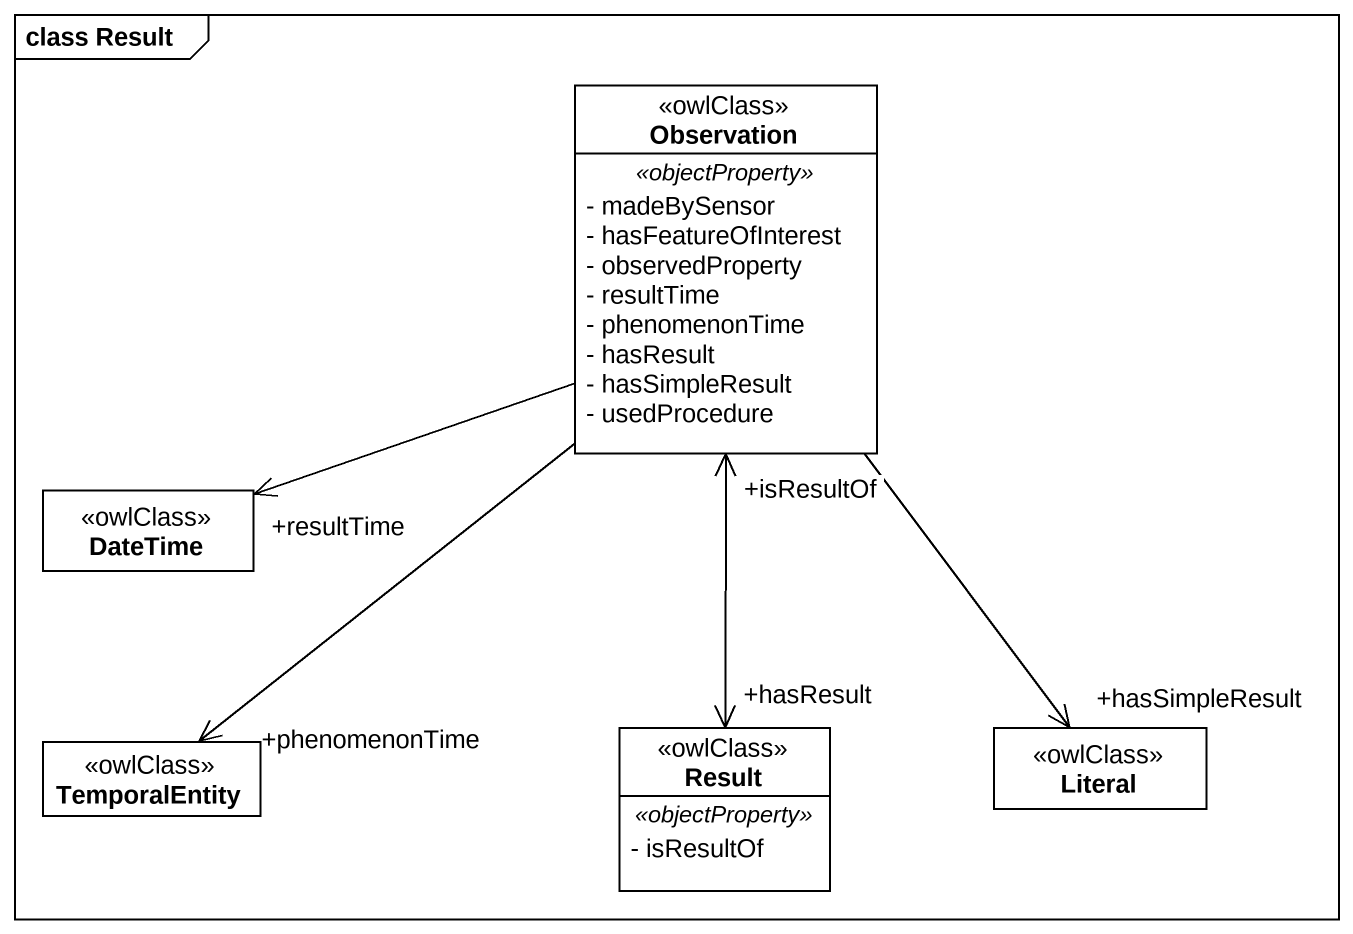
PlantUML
@startuml
mainframe class Result
hide circle
hide empty members
skinparam classAttributeIconSize 0
class Observation <<owlClass>> {
  .. <<objectProperty>> ..
  - madeBySensor
  - hasFeatureOfInterest
  - observedProperty
  - resultTime
  - phenomenonTime
  - hasResult
  - hasSimpleResult
  - usedProcedure
}
class DateTime <<owlClass>>
class TemporalEntity <<owlClass>>
class Result <<owlClass>> {
  .. <<objectProperty>> ..
  - isResultOf
}
class Literal <<owlClass>>
Observation -left-> "+resultTime" DateTime
Observation --> "+phenomenonTime" TemporalEntity
Observation "+isResultOf" <--> "+hasResult" Result
Observation --> "+hasSimpleResult" Literal
@enduml
